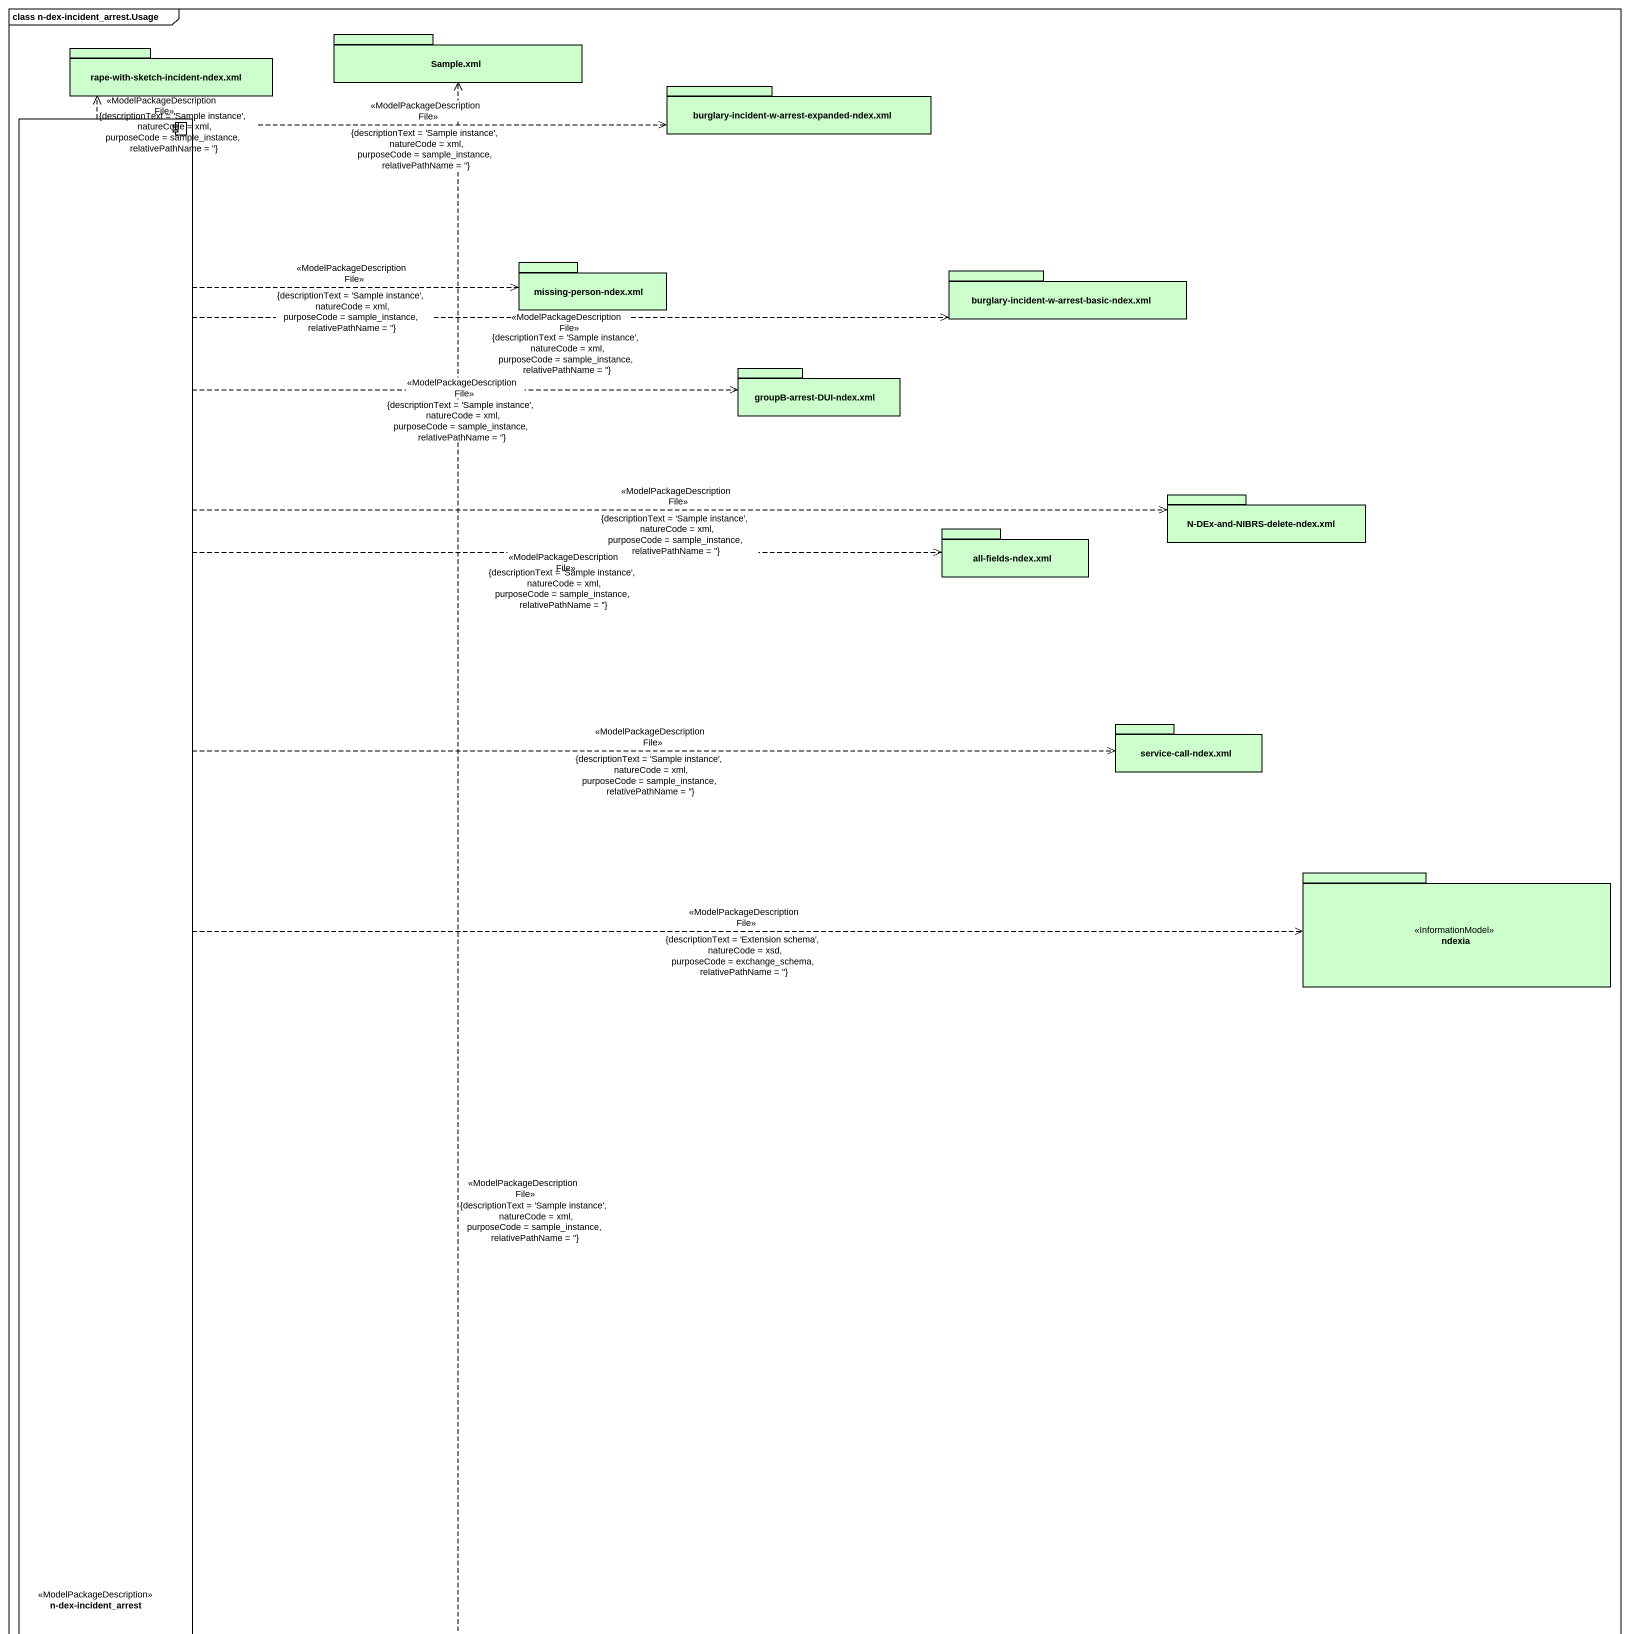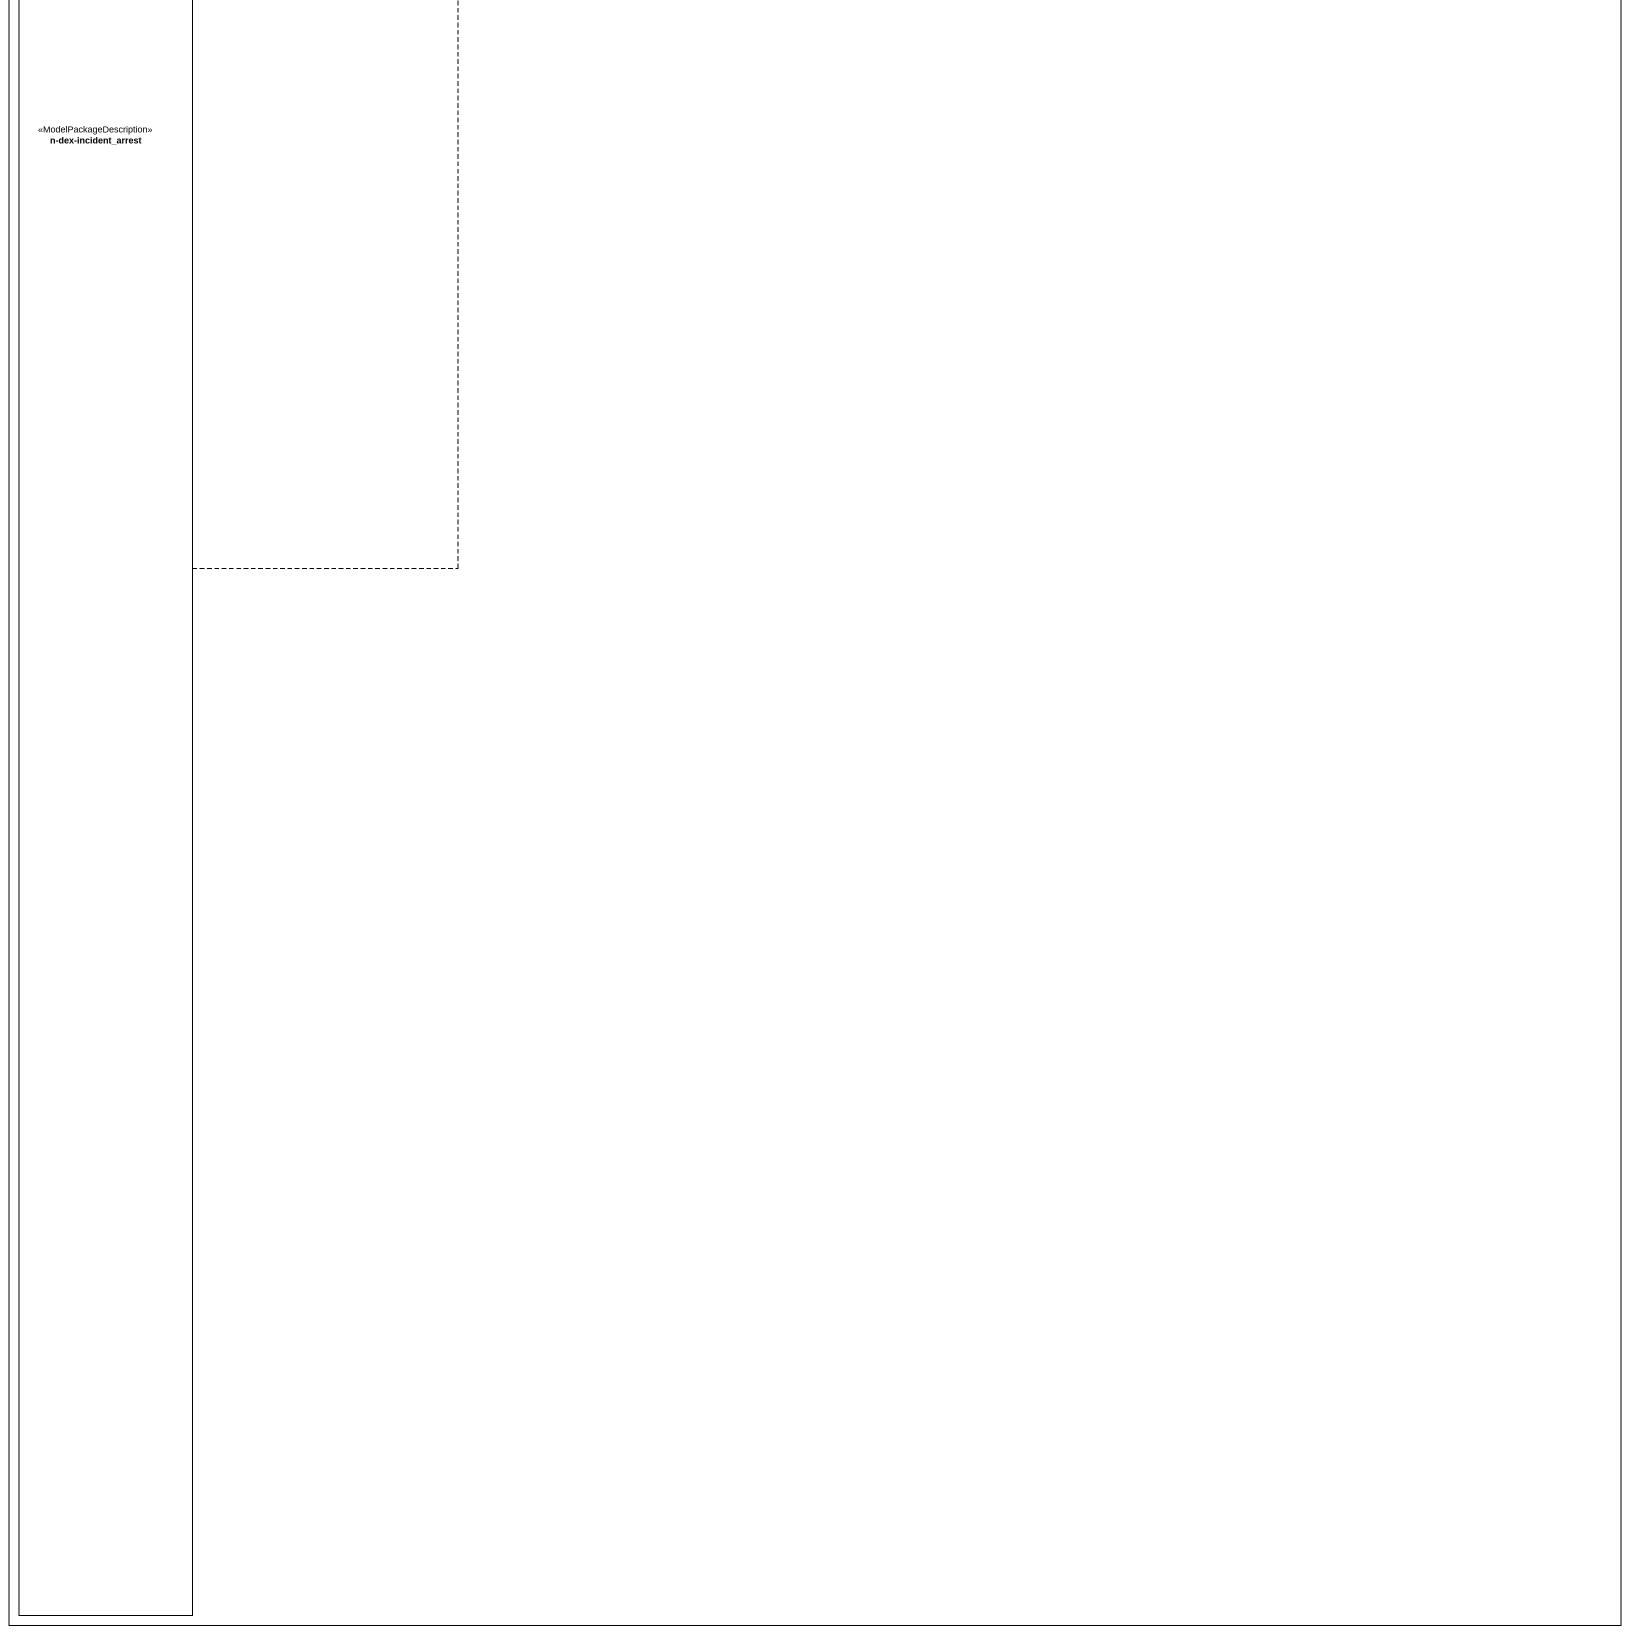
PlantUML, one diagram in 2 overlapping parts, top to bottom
@startuml
mainframe class n-dex-incident_arrest.Usage
package "rape-with-sketch-incident-ndex.xml" as rape_with_sketch_incident #CCFFCC {
}
package "Sample.xml" as Sample_xml #CCFFCC {
}
package "burglary-incident-w-arrest-expanded-ndex.xml" as burglary_incident_w_arrest #CCFFCC {
}
component "n-dex-incident_arrest" as n_dex_incident_arrest <<ModelPackageDescription>>
package "missing-person-ndex.xml" as missing_person_ndex_xml #CCFFCC {
}
package "burglary-incident-w-arrest-basic-ndex.xml" as burglary_incident_w_arrest_2 #CCFFCC {
}
package "groupB-arrest-DUI-ndex.xml" as groupB_arrest_DUI_ndex_xml #CCFFCC {
}
package "N-DEx-and-NIBRS-delete-ndex.xml" as N_DEx_and_NIBRS_delete_ndex #CCFFCC {
}
package "all-fields-ndex.xml" as all_fields_ndex_xml #CCFFCC {
}
package "service-call-ndex.xml" as service_call_ndex_xml #CCFFCC {
}
package ndexia <<InformationModel>> #CCFFCC {
}
n_dex_incident_arrest .up.> rape_with_sketch_incident : <<ModelPackageDescriptionFile>>\n{descriptionText = 'Sample instance', natureCode = xml, purposeCode = sample_instance, relativePathName = ''}
n_dex_incident_arrest .up.> Sample_xml : <<ModelPackageDescriptionFile>>\n{descriptionText = 'Sample instance', natureCode = xml, purposeCode = sample_instance, relativePathName = ''}
n_dex_incident_arrest .up.> burglary_incident_w_arrest : <<ModelPackageDescriptionFile>>\n{descriptionText = 'Sample instance', natureCode = xml, purposeCode = sample_instance, relativePathName = ''}
n_dex_incident_arrest .up.> missing_person_ndex_xml : <<ModelPackageDescriptionFile>>\n{descriptionText = 'Sample instance', natureCode = xml, purposeCode = sample_instance, relativePathName = ''}
n_dex_incident_arrest .up.> burglary_incident_w_arrest_2 : <<ModelPackageDescriptionFile>>\n{descriptionText = 'Sample instance', natureCode = xml, purposeCode = sample_instance, relativePathName = ''}
n_dex_incident_arrest .up.> groupB_arrest_DUI_ndex_xml : <<ModelPackageDescriptionFile>>\n{descriptionText = 'Sample instance', natureCode = xml, purposeCode = sample_instance, relativePathName = ''}
n_dex_incident_arrest .up.> N_DEx_and_NIBRS_delete_ndex : <<ModelPackageDescriptionFile>>\n{descriptionText = 'Sample instance', natureCode = xml, purposeCode = sample_instance, relativePathName = ''}
n_dex_incident_arrest .up.> all_fields_ndex_xml : <<ModelPackageDescriptionFile>>\n{descriptionText = 'Sample instance', natureCode = xml, purposeCode = sample_instance, relativePathName = ''}
n_dex_incident_arrest .up.> service_call_ndex_xml : <<ModelPackageDescriptionFile>>\n{descriptionText = 'Sample instance', natureCode = xml, purposeCode = sample_instance, relativePathName = ''}
n_dex_incident_arrest .right.> ndexia : <<ModelPackageDescriptionFile>>\n{descriptionText = 'Extension schema', natureCode = xsd, purposeCode = exchange_schema, relativePathName = ''}
@enduml
